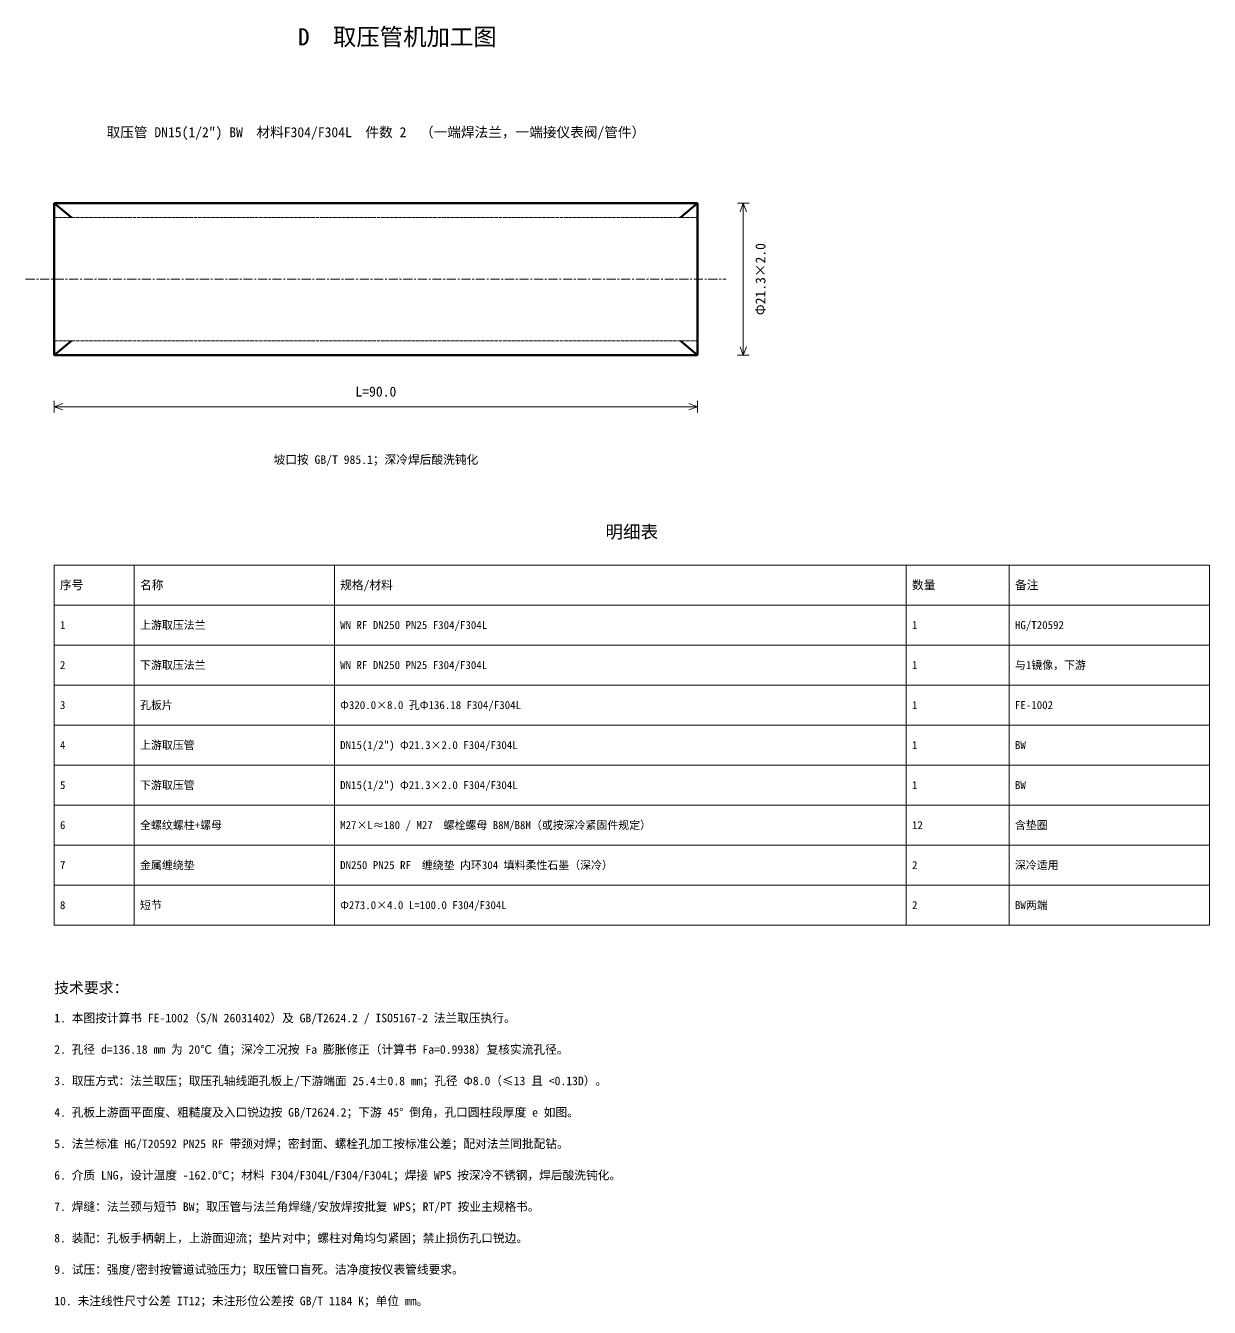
# Model space of a CAD drawing. Header units: millimetres. Extents: x -84 to 1104, y -1018 to 360.
# Drawn here: x 690 to 1104, y -909.7 to -461.3 of the extents above; entities that cross this region are included whole.
import ezdxf
from ezdxf.enums import TextEntityAlignment as Align

# ---------------------------------------------------------------- set-up
doc = ezdxf.new("R2010")
doc.units = ezdxf.units.MM
doc.linetypes.add('CENTER', pattern=[5.08, 3.175, -0.635, 0.635, -0.635])
doc.linetypes.add('DASHED', pattern=[1.524, 1.27, -0.254])
for name, color, linetype, lineweight in [('中心线', 1, 'CENTER', 18), ('文字', 7, 'Continuous', 18), ('标注', 3, 'Continuous', 18), ('虚线', 7, 'DASHED', 18), ('表格', 7, 'Continuous', 18), ('轮廓', 7, 'Continuous', 50)]:
    doc.layers.add(name, color=color, linetype=linetype, lineweight=lineweight)
doc.styles.add('CN', font='simhei.ttf')

msp = doc.modelspace()

# ---------------------------------------------------------------- linework, layer by layer
at = {"layer": '中心线', "linetype": 'CENTER', "lineweight": 18}
msp.add_line((690, -550), (935, -550), dxfattribs=at)
at = {"layer": '标注', "lineweight": 18}
for p, q in [((939, -523.38), (943, -523.38)), ((941, -523.38), (939.9, -526.38)), ((941, -576.62), (941, -523.38)), ((941, -523.38), (942.1, -526.38)), ((941, -576.62), (939.9, -573.62)), ((941, -576.62), (942.1, -573.62)), ((939, -576.62), (943, -576.62)), ((700, -596.62), (700, -592.62)), ((700, -594.62), (703, -593.52)), ((700, -594.62), (925, -594.62)), ((700, -594.62), (703, -595.73)), ((925, -594.62), (922, -593.52)), ((925, -594.62), (922, -595.73)), ((925, -596.62), (925, -592.62))]:
    msp.add_line(p, q, dxfattribs=at)
at = {"layer": '虚线', "linetype": 'DASHED', "lineweight": 18}
for p, q in [((700, -528.38), (925, -528.38)), ((700, -571.62), (925, -571.62))]:
    msp.add_line(p, q, dxfattribs=at)
at = {"layer": '表格', "lineweight": 18}
for p, q in [((728, -650), (700, -650)), ((700, -650), (700, -664)), ((728, -664), (728, -650)), ((798, -650), (728, -650)), ((728, -650), (728, -664)), ((798, -664), (798, -650)), ((998, -650), (798, -650)), ((798, -650), (798, -664)), ((998, -664), (998, -650)), ((1034, -650), (998, -650)), ((998, -650), (998, -664)), ((1034, -664), (1034, -650)), ((1104, -650), (1034, -650)), ((1034, -650), (1034, -664)), ((1104, -664), (1104, -650)), ((700, -664), (728, -664)), ((728, -664), (700, -664)), ((700, -664), (700, -678)), ((728, -664), (798, -664)), ((728, -678), (728, -664)), ((798, -664), (728, -664)), ((728, -664), (728, -678)), ((798, -664), (998, -664)), ((798, -678), (798, -664)), ((998, -664), (798, -664)), ((798, -664), (798, -678)), ((998, -664), (1034, -664)), ((998, -678), (998, -664)), ((1034, -664), (998, -664)), ((998, -664), (998, -678)), ((1034, -664), (1104, -664)), ((1034, -678), (1034, -664)), ((1104, -664), (1034, -664)), ((1034, -664), (1034, -678)), ((1104, -678), (1104, -664)), ((700, -678), (728, -678)), ((728, -678), (700, -678)), ((700, -678), (700, -692)), ((728, -678), (798, -678)), ((728, -692), (728, -678)), ((798, -678), (728, -678)), ((728, -678), (728, -692)), ((798, -678), (998, -678)), ((798, -692), (798, -678)), ((998, -678), (798, -678)), ((798, -678), (798, -692)), ((998, -678), (1034, -678)), ((998, -692), (998, -678)), ((1034, -678), (998, -678)), ((998, -678), (998, -692)), ((1034, -678), (1104, -678)), ((1034, -692), (1034, -678)), ((1104, -678), (1034, -678)), ((1034, -678), (1034, -692)), ((1104, -692), (1104, -678)), ((700, -692), (728, -692)), ((728, -692), (700, -692)), ((700, -692), (700, -706)), ((728, -692), (798, -692)), ((728, -706), (728, -692)), ((798, -692), (728, -692)), ((728, -692), (728, -706)), ((798, -692), (998, -692)), ((798, -706), (798, -692)), ((998, -692), (798, -692)), ((798, -692), (798, -706)), ((998, -692), (1034, -692)), ((998, -706), (998, -692)), ((1034, -692), (998, -692)), ((998, -692), (998, -706)), ((1034, -692), (1104, -692)), ((1034, -706), (1034, -692)), ((1104, -692), (1034, -692)), ((1034, -692), (1034, -706)), ((1104, -706), (1104, -692)), ((700, -706), (728, -706)), ((728, -706), (700, -706)), ((700, -706), (700, -720)), ((728, -706), (798, -706)), ((728, -720), (728, -706)), ((798, -706), (728, -706)), ((728, -706), (728, -720)), ((798, -706), (998, -706)), ((798, -720), (798, -706)), ((998, -706), (798, -706)), ((798, -706), (798, -720)), ((998, -706), (1034, -706)), ((998, -720), (998, -706)), ((1034, -706), (998, -706)), ((998, -706), (998, -720)), ((1034, -706), (1104, -706)), ((1034, -720), (1034, -706)), ((1104, -706), (1034, -706)), ((1034, -706), (1034, -720)), ((1104, -720), (1104, -706)), ((700, -720), (728, -720)), ((728, -720), (700, -720)), ((700, -720), (700, -734)), ((728, -720), (798, -720)), ((728, -734), (728, -720)), ((798, -720), (728, -720)), ((728, -720), (728, -734)), ((798, -720), (998, -720)), ((798, -734), (798, -720)), ((998, -720), (798, -720)), ((798, -720), (798, -734)), ((998, -720), (1034, -720)), ((998, -734), (998, -720)), ((1034, -720), (998, -720)), ((998, -720), (998, -734)), ((1034, -720), (1104, -720)), ((1034, -734), (1034, -720)), ((1104, -720), (1034, -720)), ((1034, -720), (1034, -734)), ((1104, -734), (1104, -720)), ((700, -734), (728, -734)), ((728, -734), (700, -734)), ((700, -734), (700, -748)), ((728, -734), (798, -734)), ((728, -748), (728, -734)), ((798, -734), (728, -734)), ((728, -734), (728, -748)), ((798, -734), (998, -734)), ((798, -748), (798, -734)), ((998, -734), (798, -734)), ((798, -734), (798, -748)), ((998, -734), (1034, -734)), ((998, -748), (998, -734)), ((1034, -734), (998, -734)), ((998, -734), (998, -748)), ((1034, -734), (1104, -734)), ((1034, -748), (1034, -734)), ((1104, -734), (1034, -734)), ((1034, -734), (1034, -748)), ((1104, -748), (1104, -734)), ((700, -748), (728, -748)), ((728, -748), (700, -748)), ((700, -748), (700, -762)), ((728, -748), (798, -748)), ((728, -762), (728, -748)), ((798, -748), (728, -748)), ((728, -748), (728, -762)), ((798, -748), (998, -748)), ((798, -762), (798, -748)), ((998, -748), (798, -748)), ((798, -748), (798, -762)), ((998, -748), (1034, -748)), ((998, -762), (998, -748)), ((1034, -748), (998, -748)), ((998, -748), (998, -762)), ((1034, -748), (1104, -748)), ((1034, -762), (1034, -748)), ((1104, -748), (1034, -748)), ((1034, -748), (1034, -762)), ((1104, -762), (1104, -748)), ((700, -762), (728, -762)), ((728, -762), (700, -762)), ((700, -762), (700, -776)), ((728, -762), (798, -762)), ((728, -776), (728, -762)), ((798, -762), (728, -762)), ((728, -762), (728, -776)), ((798, -762), (998, -762)), ((798, -776), (798, -762)), ((998, -762), (798, -762)), ((798, -762), (798, -776)), ((998, -762), (1034, -762)), ((998, -776), (998, -762)), ((1034, -762), (998, -762)), ((998, -762), (998, -776)), ((1034, -762), (1104, -762)), ((1034, -776), (1034, -762)), ((1104, -762), (1034, -762)), ((1034, -762), (1034, -776)), ((1104, -776), (1104, -762)), ((700, -776), (728, -776)), ((728, -776), (798, -776)), ((798, -776), (998, -776)), ((998, -776), (1034, -776)), ((1034, -776), (1104, -776))]:
    msp.add_line(p, q, dxfattribs=at)
at = {"layer": '轮廓', "lineweight": 50}
for p, q in [((925, -523.38), (700, -523.38)), ((700, -523.38), (700, -576.62)), ((700, -523.38), (706, -528.38)), ((925, -523.38), (919, -528.38)), ((925, -576.62), (925, -523.38)), ((700, -576.62), (706, -571.62)), ((925, -576.62), (919, -571.62)), ((700, -576.62), (925, -576.62))]:
    msp.add_line(p, q, dxfattribs=at)

# ---------------------------------------------------------------- texts
at = {"layer": '文字', "style": 'CN'}
for s, height, p in [('D  取压管机加工图', 6, (820, -470)), ('取压管 DN15(1/2") BW  材料F304/F304L  件数 2  （一端焊法兰，一端接仪表阀/管件）', 3.5, (812.5, -501.38)), ('L=90.0', 3.5, (812.5, -592.12)), ('明细表', 4.5, (902, -642))]:
    msp.add_text(s, height=height, dxfattribs=at).set_placement(p, align=Align.BOTTOM_CENTER)
msp.add_text('Φ21.3×2.0', height=3.5, rotation=90, dxfattribs=at).set_placement((947, -550), align=Align.MIDDLE_CENTER)
msp.add_text('坡口按 GB/T 985.1；深冷焊后酸洗钝化', height=3, dxfattribs=at).set_placement((812.5, -611.62), align=Align.TOP_CENTER)
for s, height, p in [('序号', 3, (702, -657)), ('名称', 3, (730, -657)), ('规格/材料', 3, (800, -657)), ('数量', 3, (1000, -657)), ('备注', 3, (1036, -657)), ('1', 2.8, (702, -671)), ('上游取压法兰', 2.8, (730, -671)), ('WN RF DN250 PN25 F304/F304L', 2.8, (800, -671)), ('1', 2.8, (1000, -671)), ('HG/T20592', 2.8, (1036, -671)), ('2', 2.8, (702, -685)), ('下游取压法兰', 2.8, (730, -685)), ('WN RF DN250 PN25 F304/F304L', 2.8, (800, -685)), ('1', 2.8, (1000, -685)), ('与1镜像，下游', 2.8, (1036, -685)), ('3', 2.8, (702, -699)), ('孔板片', 2.8, (730, -699)), ('Φ320.0×8.0 孔Φ136.18 F304/F304L', 2.8, (800, -699)), ('1', 2.8, (1000, -699)), ('FE-1002', 2.8, (1036, -699)), ('4', 2.8, (702, -713)), ('上游取压管', 2.8, (730, -713)), ('DN15(1/2") Φ21.3×2.0 F304/F304L', 2.8, (800, -713)), ('1', 2.8, (1000, -713)), ('BW', 2.8, (1036, -713)), ('5', 2.8, (702, -727)), ('下游取压管', 2.8, (730, -727)), ('DN15(1/2") Φ21.3×2.0 F304/F304L', 2.8, (800, -727)), ('1', 2.8, (1000, -727)), ('BW', 2.8, (1036, -727)), ('6', 2.8, (702, -741)), ('全螺纹螺柱+螺母', 2.8, (730, -741)), ('M27×L≈180 / M27  螺栓螺母 B8M/B8M（或按深冷紧固件规定）', 2.8, (800, -741)), ('12', 2.8, (1000, -741)), ('含垫圈', 2.8, (1036, -741)), ('金属缠绕垫', 2.8, (730, -755)), ('DN250 PN25 RF  缠绕垫 内环304 填料柔性石墨（深冷）', 2.8, (800, -755)), ('深冷适用', 2.8, (1036, -755)), ('7', 2.8, (702, -755)), ('2', 2.8, (1000, -755)), ('8', 2.8, (702, -769)), ('短节', 2.8, (730, -769)), ('Φ273.0×4.0 L=100.0 F304/F304L', 2.8, (800, -769)), ('2', 2.8, (1000, -769)), ('BW两端', 2.8, (1036, -769))]:
    msp.add_text(s, height=height, dxfattribs=at).set_placement(p, align=Align.MIDDLE_LEFT)
for s, height, p in [('技术要求：', 3.8, (700, -796)), ('1. 本图按计算书 FE-1002（S/N 26031402）及 GB/T2624.2 / ISO5167-2 法兰取压执行。', 3, (700, -807)), ('2. 孔径 d=136.18 mm 为 20℃ 值；深冷工况按 Fa 膨胀修正（计算书 Fa=0.9938）复核实流孔径。', 3, (700, -818)), ('3. 取压方式：法兰取压；取压孔轴线距孔板上/下游端面 25.4±0.8 mm；孔径 Φ8.0（≤13 且 <0.13D）。', 3, (700, -829)), ('4. 孔板上游面平面度、粗糙度及入口锐边按 GB/T2624.2；下游 45° 倒角，孔口圆柱段厚度 e 如图。', 3, (700, -840)), ('5. 法兰标准 HG/T20592 PN25 RF 带颈对焊；密封面、螺栓孔加工按标准公差；配对法兰同批配钻。', 3, (700, -851)), ('6. 介质 LNG，设计温度 -162.0℃；材料 F304/F304L/F304/F304L；焊接 WPS 按深冷不锈钢，焊后酸洗钝化。', 3, (700, -862)), ('7. 焊缝：法兰颈与短节 BW；取压管与法兰角焊缝/安放焊按批复 WPS；RT/PT 按业主规格书。', 3, (700, -873)), ('8. 装配：孔板手柄朝上，上游面迎流；垫片对中；螺柱对角均匀紧固；禁止损伤孔口锐边。', 3, (700, -884)), ('9. 试压：强度/密封按管道试验压力；取压管口盲死。洁净度按仪表管线要求。', 3, (700, -895)), ('10. 未注线性尺寸公差 IT12；未注形位公差按 GB/T 1184 K；单位 mm。', 3, (700, -906))]:
    msp.add_text(s, height=height, dxfattribs=at).set_placement(p, align=Align.TOP_LEFT)

doc.saveas('drawing.dxf')
